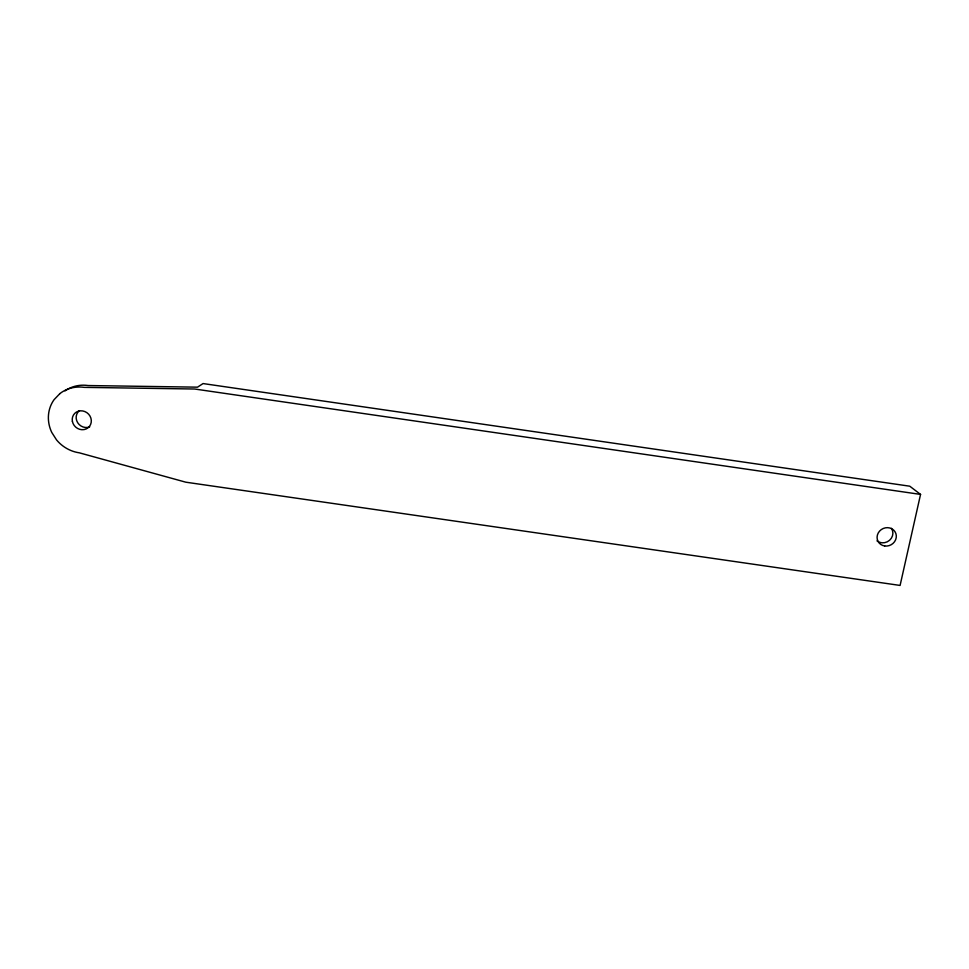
<?xml version="1.0" encoding="UTF-8"?>
<svg xmlns="http://www.w3.org/2000/svg" width="969" height="969" viewBox="0 0 969 969"><rect width="100%" height="100%" fill="white"/><g stroke="black" fill="none" stroke-linecap="round" stroke-linejoin="round"><path stroke-width="1.45" d="M65.032 390.895A34.121 31.759 41 0 1 88.118 385.541L197.506 387.164L203.066 383.567L909.758 486.196L920.55 494.408L900.092 585.433L185.794 482.187L79.301 452.814A34.436 32.025 40.9 0 1 56.553 439.926L51.757 432.416A34.436 32.025 40.9 0 1 54.082 399.664L59.872 393.62M920.55 494.408L194.66 389.017L84.279 387.37A34.436 32.025 40.9 0 0 59.884 393.608M891.371 528.299A9.69 8.987 -27.2 0 1 889.554 540.29A9.69 8.987 -27.2 0 1 876.981 540.872M89.705 426.869A9.751 9.072 41 0 1 77.69 422.714A9.751 9.072 41 0 1 79.434 410.638M884.673 545.971A9.775 9.06 -27.1 0 0 895.865 533.507A9.775 9.06 -27.1 0 0 879.561 531.121A9.775 9.06 -27.1 0 0 884.673 545.971M72.384 421.345A9.835 9.145 40.9 0 0 87.985 427.862A9.835 9.145 40.9 0 0 84.933 411.595A9.835 9.145 40.9 0 0 72.384 421.345"/></g></svg>
